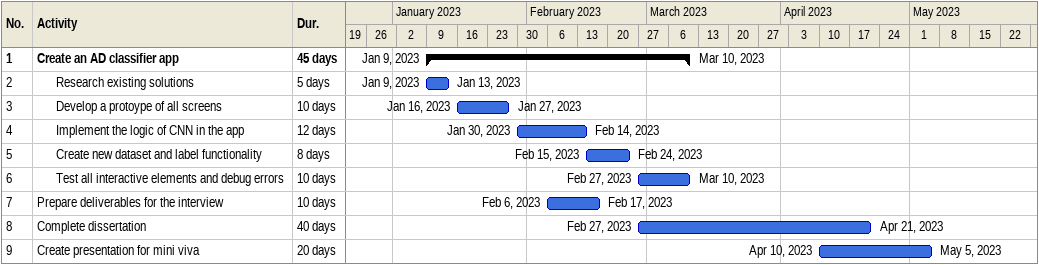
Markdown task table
| ID | Level | Task | Duration | Start | Finish |
|---|---|---|---|---|---|
| 1 | 1 | **Create an AD classifier app** | 45d | 2023-01-09 | 2023-03-10 |
| 2 | 2 | Research existing solutions | 5d | 2023-01-09 | 2023-01-13 |
| 3 | 2 | Develop a protoype of all screens | 10d | 2023-01-16 | 2023-01-27 |
| 4 | 2 | Implement the logic of CNN in the app | 12d | 2023-01-30 | 2023-02-14 |
| 5 | 2 | Create new dataset and label functionality | 8d | 2023-02-15 | 2023-02-24 |
| 6 | 2 | Test all interactive elements and debug errors | 10d | 2023-02-27 | 2023-03-10 |
| 7 | 1 | Prepare deliverables for the interview | 10d | 2023-02-06 | 2023-02-17 |
| 8 | 1 | Complete dissertation | 40d | 2023-02-27 | 2023-04-21 |
| 9 | 1 | Create presentation for mini viva | 20d | 2023-04-10 | 2023-05-05 |
